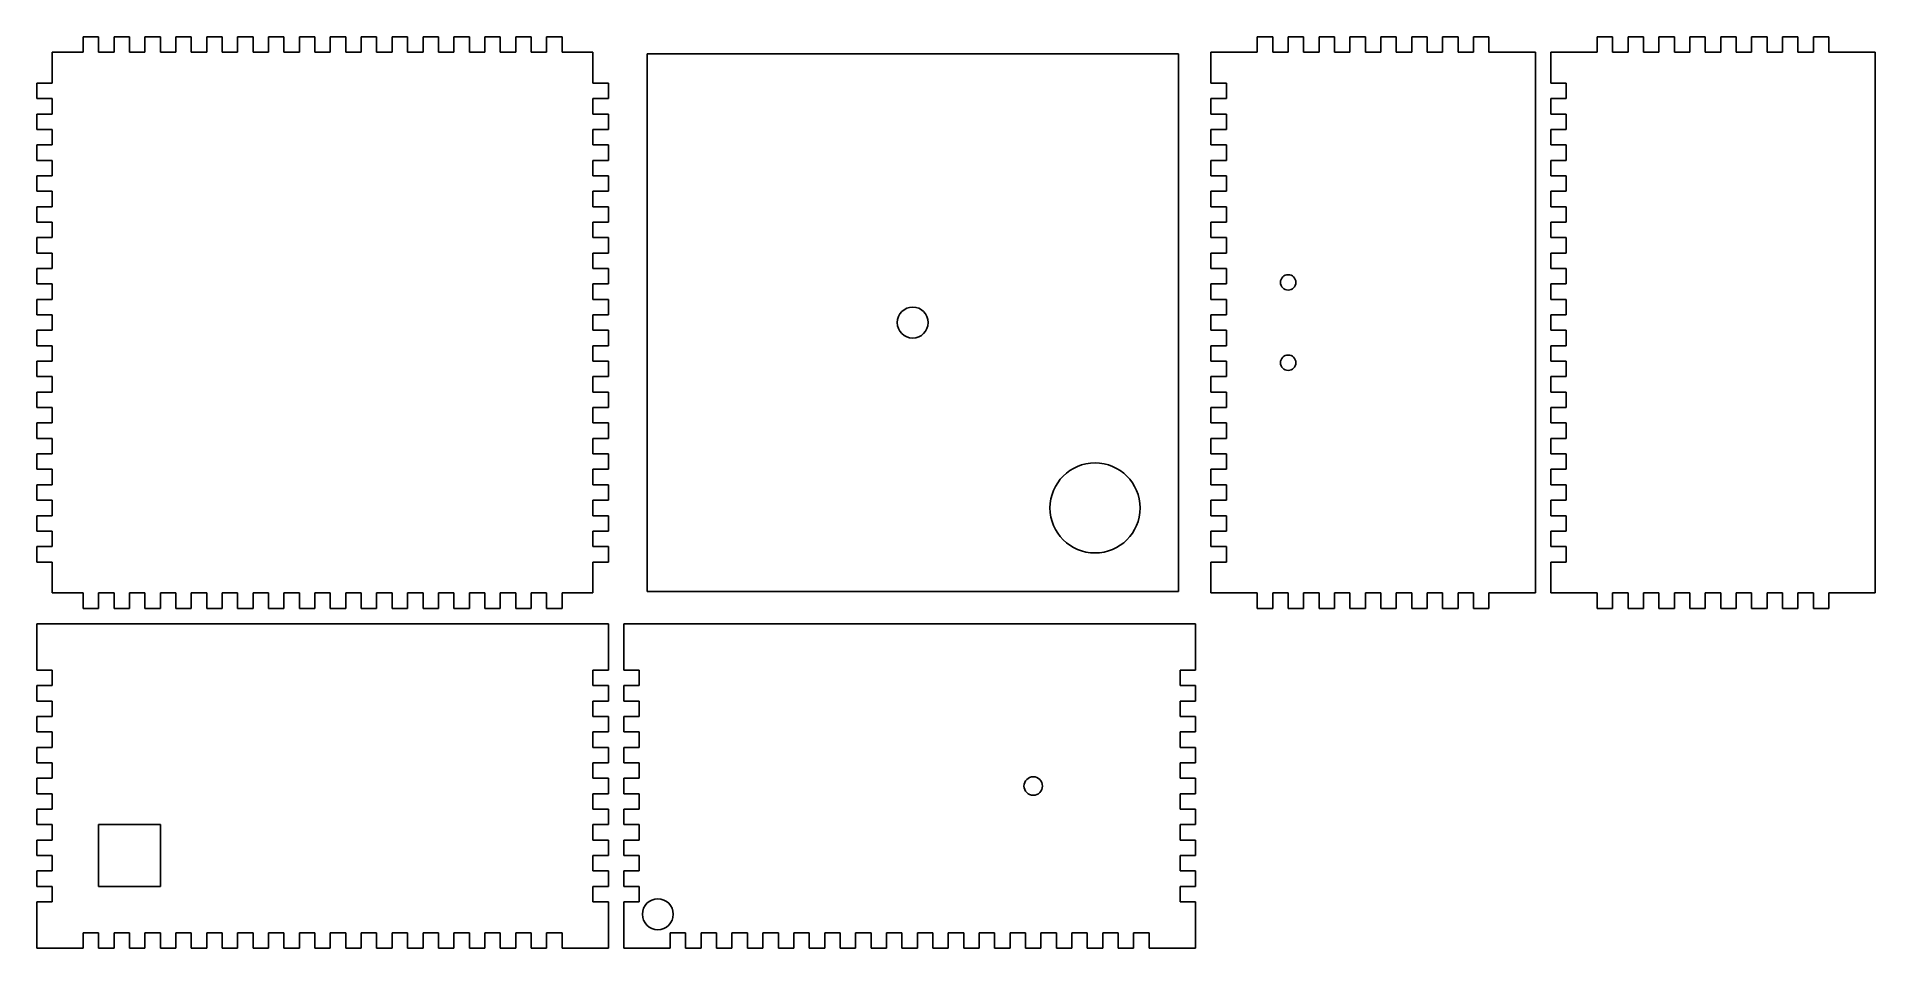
# Model space of a CAD drawing. Header units: millimetres. Extents: x 0 to 595, y 0 to 295.
import ezdxf

# ---------------------------------------------------------------- set-up
doc = ezdxf.new("R2010")
doc.units = ezdxf.units.MM
for name, color, linetype in [('S1', 7, 'CONTINUOUS'), ('S2', 7, 'CONTINUOUS'), ('S3', 7, 'CONTINUOUS'), ('S4', 7, 'CONTINUOUS'), ('S5', 7, 'CONTINUOUS'), ('S6', 7, 'CONTINUOUS')]:
    doc.layers.add(name, color=color, linetype=linetype)

msp = doc.modelspace()

# ---------------------------------------------------------------- linework, layer by layer
at = {"layer": 'S1'}
for p, q in [((0, 105), (185, 105)), ((0, 90), (0, 105)), ((185, 90), (185, 105)), ((5, 90), (0, 90)), ((5, 85), (5, 90)), ((180, 85), (180, 90)), ((180, 90), (185, 90)), ((0, 80), (0, 85)), ((0, 85), (5, 85)), ((185, 85), (180, 85)), ((185, 80), (185, 85)), ((5, 80), (0, 80)), ((5, 75), (5, 80)), ((180, 75), (180, 80)), ((180, 80), (185, 80)), ((0, 70), (0, 75)), ((0, 75), (5, 75)), ((185, 75), (180, 75)), ((185, 70), (185, 75)), ((5, 70), (0, 70)), ((5, 65), (5, 70)), ((180, 65), (180, 70)), ((180, 70), (185, 70)), ((0, 60), (0, 65)), ((0, 65), (5, 65)), ((5, 60), (0, 60)), ((5, 55), (5, 60)), ((185, 65), (180, 65)), ((180, 55), (180, 60)), ((180, 60), (185, 60)), ((185, 60), (185, 65)), ((0, 50), (0, 55)), ((0, 55), (5, 55)), ((185, 55), (180, 55)), ((185, 50), (185, 55)), ((5, 50), (0, 50)), ((5, 45), (5, 50)), ((180, 45), (180, 50)), ((180, 50), (185, 50)), ((0, 40), (0, 45)), ((0, 45), (5, 45)), ((185, 45), (180, 45)), ((185, 40), (185, 45)), ((5, 40), (0, 40)), ((5, 35), (5, 40)), ((40, 40), (20, 40)), ((20, 40), (20, 20)), ((40, 20), (40, 40)), ((180, 35), (180, 40)), ((180, 40), (185, 40)), ((0, 30), (0, 35)), ((0, 35), (5, 35)), ((5, 30), (0, 30)), ((5, 25), (5, 30)), ((185, 35), (180, 35)), ((180, 25), (180, 30)), ((180, 30), (185, 30)), ((185, 30), (185, 35)), ((0, 20), (0, 25)), ((0, 25), (5, 25)), ((185, 25), (180, 25)), ((185, 20), (185, 25)), ((5, 20), (0, 20)), ((5, 15), (5, 20)), ((20, 20), (40, 20)), ((180, 15), (180, 20)), ((180, 20), (185, 20)), ((0, 0), (0, 15)), ((0, 15), (5, 15)), ((185, 15), (180, 15)), ((185, 0), (185, 15)), ((0, 0), (15, 0)), ((15, 0), (15, 5)), ((15, 5), (20, 5)), ((20, 5), (20, 0)), ((20, 0), (25, 0)), ((25, 0), (25, 5)), ((25, 5), (30, 5)), ((30, 5), (30, 0)), ((30, 0), (35, 0)), ((35, 0), (35, 5)), ((35, 5), (40, 5)), ((40, 5), (40, 0)), ((40, 0), (45, 0)), ((45, 0), (45, 5)), ((45, 5), (50, 5)), ((50, 5), (50, 0)), ((50, 0), (55, 0)), ((55, 0), (55, 5)), ((55, 5), (60, 5)), ((60, 5), (60, 0)), ((60, 0), (65, 0)), ((65, 0), (65, 5)), ((65, 5), (70, 5)), ((70, 5), (70, 0)), ((70, 0), (75, 0)), ((75, 0), (75, 5)), ((75, 5), (80, 5)), ((80, 5), (80, 0)), ((80, 0), (85, 0)), ((85, 0), (85, 5)), ((85, 5), (90, 5)), ((90, 5), (90, 0)), ((90, 0), (95, 0)), ((95, 0), (95, 5)), ((95, 5), (100, 5)), ((100, 5), (100, 0)), ((100, 0), (105, 0)), ((105, 0), (105, 5)), ((105, 5), (110, 5)), ((110, 5), (110, 0)), ((110, 0), (115, 0)), ((115, 0), (115, 5)), ((115, 5), (120, 5)), ((120, 5), (120, 0)), ((120, 0), (125, 0)), ((125, 0), (125, 5)), ((125, 5), (130, 5)), ((130, 5), (130, 0)), ((130, 0), (135, 0)), ((135, 0), (135, 5)), ((135, 5), (140, 5)), ((140, 5), (140, 0)), ((140, 0), (145, 0)), ((145, 0), (145, 5)), ((145, 5), (150, 5)), ((150, 5), (150, 0)), ((150, 0), (155, 0)), ((155, 0), (155, 5)), ((155, 5), (160, 5)), ((160, 5), (160, 0)), ((160, 0), (165, 0)), ((165, 0), (165, 5)), ((165, 5), (170, 5)), ((170, 5), (170, 0)), ((170, 0), (185, 0))]:
    msp.add_line(p, q, dxfattribs=at)
at = {"layer": 'S2'}
for p, q in [((15, 290), (15, 295)), ((15, 295), (20, 295)), ((20, 295), (20, 290)), ((25, 290), (25, 295)), ((25, 295), (30, 295)), ((30, 295), (30, 290)), ((35, 290), (35, 295)), ((35, 295), (40, 295)), ((40, 295), (40, 290)), ((45, 290), (45, 295)), ((45, 295), (50, 295)), ((50, 295), (50, 290)), ((55, 290), (55, 295)), ((55, 295), (60, 295)), ((60, 295), (60, 290)), ((65, 290), (65, 295)), ((65, 295), (70, 295)), ((70, 295), (70, 290)), ((75, 290), (75, 295)), ((75, 295), (80, 295)), ((80, 295), (80, 290)), ((85, 290), (85, 295)), ((85, 295), (90, 295)), ((90, 295), (90, 290)), ((95, 290), (95, 295)), ((95, 295), (100, 295)), ((100, 295), (100, 290)), ((105, 290), (105, 295)), ((105, 295), (110, 295)), ((110, 295), (110, 290)), ((115, 290), (115, 295)), ((115, 295), (120, 295)), ((120, 295), (120, 290)), ((125, 290), (125, 295)), ((125, 295), (130, 295)), ((130, 295), (130, 290)), ((135, 290), (135, 295)), ((135, 295), (140, 295)), ((140, 295), (140, 290)), ((145, 290), (145, 295)), ((145, 295), (150, 295)), ((150, 295), (150, 290)), ((155, 290), (155, 295)), ((155, 295), (160, 295)), ((160, 295), (160, 290)), ((165, 290), (165, 295)), ((165, 295), (170, 295)), ((170, 295), (170, 290)), ((5, 290), (15, 290)), ((5, 280), (5, 290)), ((20, 290), (25, 290)), ((30, 290), (35, 290)), ((40, 290), (45, 290)), ((50, 290), (55, 290)), ((60, 290), (65, 290)), ((70, 290), (75, 290)), ((80, 290), (85, 290)), ((90, 290), (95, 290)), ((100, 290), (105, 290)), ((110, 290), (115, 290)), ((120, 290), (125, 290)), ((130, 290), (135, 290)), ((140, 290), (145, 290)), ((150, 290), (155, 290)), ((160, 290), (165, 290)), ((170, 290), (180, 290)), ((180, 280), (180, 290)), ((0, 275), (0, 280)), ((0, 280), (5, 280)), ((185, 280), (180, 280)), ((185, 275), (185, 280)), ((5, 275), (0, 275)), ((5, 270), (5, 275)), ((180, 270), (180, 275)), ((180, 275), (185, 275)), ((0, 265), (0, 270)), ((0, 270), (5, 270)), ((185, 270), (180, 270)), ((185, 265), (185, 270)), ((5, 265), (0, 265)), ((5, 260), (5, 265)), ((180, 260), (180, 265)), ((180, 265), (185, 265)), ((0, 255), (0, 260)), ((0, 260), (5, 260)), ((185, 260), (180, 260)), ((185, 255), (185, 260)), ((5, 255), (0, 255)), ((0, 245), (0, 250)), ((0, 250), (5, 250)), ((5, 250), (5, 255)), ((180, 250), (180, 255)), ((180, 255), (185, 255)), ((185, 250), (180, 250)), ((185, 245), (185, 250)), ((5, 245), (0, 245)), ((5, 240), (5, 245)), ((180, 240), (180, 245)), ((180, 245), (185, 245)), ((0, 235), (0, 240)), ((0, 240), (5, 240)), ((185, 240), (180, 240)), ((185, 235), (185, 240)), ((5, 235), (0, 235)), ((5, 230), (5, 235)), ((180, 230), (180, 235)), ((180, 235), (185, 235)), ((0, 225), (0, 230)), ((0, 230), (5, 230)), ((185, 230), (180, 230)), ((185, 225), (185, 230)), ((5, 225), (0, 225)), ((5, 220), (5, 225)), ((180, 220), (180, 225)), ((180, 225), (185, 225)), ((0, 215), (0, 220)), ((0, 220), (5, 220)), ((5, 215), (0, 215)), ((5, 210), (5, 215)), ((185, 220), (180, 220)), ((180, 210), (180, 215)), ((180, 215), (185, 215)), ((185, 215), (185, 220)), ((0, 205), (0, 210)), ((0, 210), (5, 210)), ((185, 210), (180, 210)), ((185, 205), (185, 210)), ((5, 205), (0, 205)), ((5, 200), (5, 205)), ((180, 200), (180, 205)), ((180, 205), (185, 205)), ((0, 195), (0, 200)), ((0, 200), (5, 200)), ((185, 200), (180, 200)), ((185, 195), (185, 200)), ((5, 195), (0, 195)), ((5, 190), (5, 195)), ((180, 190), (180, 195)), ((180, 195), (185, 195)), ((0, 185), (0, 190)), ((0, 190), (5, 190)), ((5, 185), (0, 185)), ((5, 180), (5, 185)), ((185, 190), (180, 190)), ((180, 180), (180, 185)), ((180, 185), (185, 185)), ((185, 185), (185, 190)), ((0, 175), (0, 180)), ((0, 180), (5, 180)), ((185, 180), (180, 180)), ((185, 175), (185, 180)), ((5, 175), (0, 175)), ((5, 170), (5, 175)), ((180, 170), (180, 175)), ((180, 175), (185, 175)), ((0, 165), (0, 170)), ((0, 170), (5, 170)), ((185, 170), (180, 170)), ((185, 165), (185, 170)), ((5, 165), (0, 165)), ((5, 160), (5, 165)), ((180, 160), (180, 165)), ((180, 165), (185, 165)), ((0, 155), (0, 160)), ((0, 160), (5, 160)), ((5, 155), (0, 155)), ((5, 150), (5, 155)), ((185, 160), (180, 160)), ((180, 150), (180, 155)), ((180, 155), (185, 155)), ((185, 155), (185, 160)), ((0, 145), (0, 150)), ((0, 150), (5, 150)), ((185, 150), (180, 150)), ((185, 145), (185, 150)), ((5, 145), (0, 145)), ((5, 140), (5, 145)), ((180, 140), (180, 145)), ((180, 145), (185, 145)), ((0, 135), (0, 140)), ((0, 140), (5, 140)), ((185, 140), (180, 140)), ((185, 135), (185, 140)), ((5, 135), (0, 135)), ((5, 130), (5, 135)), ((180, 130), (180, 135)), ((180, 135), (185, 135)), ((0, 125), (0, 130)), ((0, 130), (5, 130)), ((5, 125), (0, 125)), ((5, 115), (5, 125)), ((185, 130), (180, 130)), ((180, 115), (180, 125)), ((180, 125), (185, 125)), ((185, 125), (185, 130)), ((5, 115), (15, 115)), ((15, 115), (15, 110)), ((20, 110), (20, 115)), ((20, 115), (25, 115)), ((25, 115), (25, 110)), ((30, 110), (30, 115)), ((30, 115), (35, 115)), ((35, 115), (35, 110)), ((40, 110), (40, 115)), ((40, 115), (45, 115)), ((45, 115), (45, 110)), ((50, 110), (50, 115)), ((50, 115), (55, 115)), ((55, 115), (55, 110)), ((60, 110), (60, 115)), ((60, 115), (65, 115)), ((65, 115), (65, 110)), ((70, 110), (70, 115)), ((70, 115), (75, 115)), ((75, 115), (75, 110)), ((80, 110), (80, 115)), ((80, 115), (85, 115)), ((85, 115), (85, 110)), ((90, 110), (90, 115)), ((90, 115), (95, 115)), ((95, 115), (95, 110)), ((100, 110), (100, 115)), ((100, 115), (105, 115)), ((105, 115), (105, 110)), ((110, 110), (110, 115)), ((110, 115), (115, 115)), ((115, 115), (115, 110)), ((120, 110), (120, 115)), ((120, 115), (125, 115)), ((125, 115), (125, 110)), ((130, 110), (130, 115)), ((130, 115), (135, 115)), ((135, 115), (135, 110)), ((140, 110), (140, 115)), ((140, 115), (145, 115)), ((145, 115), (145, 110)), ((150, 110), (150, 115)), ((150, 115), (155, 115)), ((155, 115), (155, 110)), ((160, 110), (160, 115)), ((160, 115), (165, 115)), ((165, 115), (165, 110)), ((170, 110), (170, 115)), ((170, 115), (180, 115)), ((15, 110), (20, 110)), ((25, 110), (30, 110)), ((35, 110), (40, 110)), ((45, 110), (50, 110)), ((55, 110), (60, 110)), ((65, 110), (70, 110)), ((75, 110), (80, 110)), ((85, 110), (90, 110)), ((95, 110), (100, 110)), ((105, 110), (110, 110)), ((115, 110), (120, 110)), ((125, 110), (130, 110)), ((135, 110), (140, 110)), ((145, 110), (150, 110)), ((155, 110), (160, 110)), ((165, 110), (170, 110))]:
    msp.add_line(p, q, dxfattribs=at)
at = {"layer": 'S3'}
for p, q in [((395, 290), (395, 295)), ((395, 295), (400, 295)), ((400, 295), (400, 290)), ((405, 290), (405, 295)), ((405, 295), (410, 295)), ((410, 295), (410, 290)), ((415, 290), (415, 295)), ((415, 295), (420, 295)), ((420, 295), (420, 290)), ((425, 290), (425, 295)), ((425, 295), (430, 295)), ((430, 295), (430, 290)), ((435, 290), (435, 295)), ((435, 295), (440, 295)), ((440, 295), (440, 290)), ((445, 290), (445, 295)), ((445, 295), (450, 295)), ((450, 295), (450, 290)), ((455, 290), (455, 295)), ((455, 295), (460, 295)), ((460, 295), (460, 290)), ((465, 290), (465, 295)), ((465, 295), (470, 295)), ((470, 295), (470, 290)), ((380, 290), (395, 290)), ((380, 280), (380, 290)), ((400, 290), (405, 290)), ((410, 290), (415, 290)), ((420, 290), (425, 290)), ((430, 290), (435, 290)), ((440, 290), (445, 290)), ((450, 290), (455, 290)), ((460, 290), (465, 290)), ((470, 290), (485, 290)), ((485, 115), (485, 290)), ((485, 115), (485, 290)), ((385, 280), (380, 280)), ((385, 275), (385, 280)), ((380, 270), (380, 275)), ((380, 275), (385, 275)), ((385, 270), (380, 270)), ((385, 265), (385, 270)), ((380, 260), (380, 265)), ((380, 265), (385, 265)), ((385, 260), (380, 260)), ((385, 255), (385, 260)), ((380, 250), (380, 255)), ((380, 255), (385, 255)), ((385, 250), (380, 250)), ((385, 245), (385, 250)), ((380, 240), (380, 245)), ((380, 245), (385, 245)), ((385, 240), (380, 240)), ((385, 235), (385, 240)), ((380, 230), (380, 235)), ((380, 235), (385, 235)), ((385, 230), (380, 230)), ((385, 225), (385, 230)), ((380, 220), (380, 225)), ((380, 225), (385, 225)), ((385, 220), (380, 220)), ((380, 210), (380, 215)), ((380, 215), (385, 215)), ((385, 215), (385, 220)), ((385, 210), (380, 210)), ((385, 205), (385, 210)), ((380, 200), (380, 205)), ((380, 205), (385, 205)), ((385, 200), (380, 200)), ((385, 195), (385, 200)), ((380, 190), (380, 195)), ((380, 195), (385, 195)), ((385, 190), (380, 190)), ((380, 180), (380, 185)), ((380, 185), (385, 185)), ((385, 185), (385, 190)), ((385, 180), (380, 180)), ((385, 175), (385, 180)), ((380, 170), (380, 175)), ((380, 175), (385, 175)), ((385, 170), (380, 170)), ((385, 165), (385, 170)), ((380, 160), (380, 165)), ((380, 165), (385, 165)), ((385, 160), (380, 160)), ((380, 150), (380, 155)), ((380, 155), (385, 155)), ((385, 155), (385, 160)), ((385, 150), (380, 150)), ((385, 145), (385, 150)), ((380, 140), (380, 145)), ((380, 145), (385, 145)), ((385, 140), (380, 140)), ((385, 135), (385, 140)), ((380, 130), (380, 135)), ((380, 135), (385, 135)), ((385, 130), (380, 130)), ((380, 115), (380, 125)), ((380, 125), (385, 125)), ((385, 125), (385, 130)), ((380, 115), (395, 115)), ((395, 115), (395, 110)), ((400, 110), (400, 115)), ((400, 115), (405, 115)), ((405, 115), (405, 110)), ((410, 110), (410, 115)), ((410, 115), (415, 115)), ((415, 115), (415, 110)), ((420, 110), (420, 115)), ((420, 115), (425, 115)), ((425, 115), (425, 110)), ((430, 110), (430, 115)), ((430, 115), (435, 115)), ((435, 115), (435, 110)), ((440, 110), (440, 115)), ((440, 115), (445, 115)), ((445, 115), (445, 110)), ((450, 110), (450, 115)), ((450, 115), (455, 115)), ((455, 115), (455, 110)), ((460, 110), (460, 115)), ((460, 115), (465, 115)), ((465, 115), (465, 110)), ((470, 110), (470, 115)), ((470, 115), (485, 115)), ((395, 110), (400, 110)), ((405, 110), (410, 110)), ((415, 110), (420, 110)), ((425, 110), (430, 110)), ((435, 110), (440, 110)), ((445, 110), (450, 110)), ((455, 110), (460, 110)), ((465, 110), (470, 110))]:
    msp.add_line(p, q, dxfattribs=at)
for centre in [(405, 215.5), (405, 189.5)]:
    msp.add_circle(centre, 2.5, dxfattribs=at)
at = {"layer": 'S4'}
for p, q in [((505, 290), (505, 295)), ((505, 295), (510, 295)), ((510, 295), (510, 290)), ((515, 290), (515, 295)), ((515, 295), (520, 295)), ((520, 295), (520, 290)), ((525, 290), (525, 295)), ((525, 295), (530, 295)), ((530, 295), (530, 290)), ((535, 290), (535, 295)), ((535, 295), (540, 295)), ((540, 295), (540, 290)), ((545, 290), (545, 295)), ((545, 295), (550, 295)), ((550, 295), (550, 290)), ((555, 290), (555, 295)), ((555, 295), (560, 295)), ((560, 295), (560, 290)), ((565, 290), (565, 295)), ((565, 295), (570, 295)), ((570, 295), (570, 290)), ((575, 290), (575, 295)), ((575, 295), (580, 295)), ((580, 295), (580, 290)), ((490, 290), (505, 290)), ((490, 280), (490, 290)), ((510, 290), (515, 290)), ((520, 290), (525, 290)), ((530, 290), (535, 290)), ((540, 290), (545, 290)), ((550, 290), (555, 290)), ((560, 290), (565, 290)), ((570, 290), (575, 290)), ((580, 290), (595, 290)), ((595, 115), (595, 290)), ((495, 280), (490, 280)), ((495, 275), (495, 280)), ((490, 270), (490, 275)), ((490, 275), (495, 275)), ((495, 270), (490, 270)), ((495, 265), (495, 270)), ((490, 260), (490, 265)), ((490, 265), (495, 265)), ((495, 260), (490, 260)), ((495, 255), (495, 260)), ((490, 250), (490, 255)), ((490, 255), (495, 255)), ((495, 250), (490, 250)), ((495, 245), (495, 250)), ((490, 240), (490, 245)), ((490, 245), (495, 245)), ((495, 240), (490, 240)), ((495, 235), (495, 240)), ((490, 230), (490, 235)), ((490, 235), (495, 235)), ((495, 230), (490, 230)), ((495, 225), (495, 230)), ((490, 220), (490, 225)), ((490, 225), (495, 225)), ((495, 220), (490, 220)), ((490, 210), (490, 215)), ((490, 215), (495, 215)), ((495, 215), (495, 220)), ((495, 210), (490, 210)), ((495, 205), (495, 210)), ((490, 200), (490, 205)), ((490, 205), (495, 205)), ((495, 200), (490, 200)), ((495, 195), (495, 200)), ((490, 190), (490, 195)), ((490, 195), (495, 195)), ((495, 190), (490, 190)), ((490, 180), (490, 185)), ((490, 185), (495, 185)), ((495, 185), (495, 190)), ((495, 180), (490, 180)), ((495, 175), (495, 180)), ((490, 170), (490, 175)), ((490, 175), (495, 175)), ((495, 170), (490, 170)), ((495, 165), (495, 170)), ((490, 160), (490, 165)), ((490, 165), (495, 165)), ((495, 160), (490, 160)), ((490, 150), (490, 155)), ((490, 155), (495, 155)), ((495, 155), (495, 160)), ((495, 150), (490, 150)), ((495, 145), (495, 150)), ((490, 140), (490, 145)), ((490, 145), (495, 145)), ((495, 140), (490, 140)), ((495, 135), (495, 140)), ((490, 130), (490, 135)), ((490, 135), (495, 135)), ((495, 130), (490, 130)), ((490, 115), (490, 125)), ((490, 125), (495, 125)), ((495, 125), (495, 130)), ((490, 115), (505, 115)), ((505, 115), (505, 110)), ((510, 110), (510, 115)), ((510, 115), (515, 115)), ((515, 115), (515, 110)), ((520, 110), (520, 115)), ((520, 115), (525, 115)), ((525, 115), (525, 110)), ((530, 110), (530, 115)), ((530, 115), (535, 115)), ((535, 115), (535, 110)), ((540, 110), (540, 115)), ((540, 115), (545, 115)), ((545, 115), (545, 110)), ((550, 110), (550, 115)), ((550, 115), (555, 115)), ((555, 115), (555, 110)), ((560, 110), (560, 115)), ((560, 115), (565, 115)), ((565, 115), (565, 110)), ((570, 110), (570, 115)), ((570, 115), (575, 115)), ((575, 115), (575, 110)), ((580, 110), (580, 115)), ((580, 115), (595, 115)), ((505, 110), (510, 110)), ((515, 110), (520, 110)), ((525, 110), (530, 110)), ((535, 110), (540, 110)), ((545, 110), (550, 110)), ((555, 110), (560, 110)), ((565, 110), (570, 110)), ((575, 110), (580, 110))]:
    msp.add_line(p, q, dxfattribs=at)
at = {"layer": 'S5'}
for p, q in [((197.5, 289.5), (369.5, 289.5)), ((197.5, 115.5), (197.5, 289.5)), ((369.5, 115.5), (369.5, 289.5)), ((197.5, 115.5), (369.5, 115.5))]:
    msp.add_line(p, q, dxfattribs=at)
for centre, radius in [((283.5, 202.5), 5), ((342.5, 142.5), 14.58)]:
    msp.add_circle(centre, radius, dxfattribs=at)
at = {"layer": 'S6'}
for p, q in [((190, 105), (375, 105)), ((190, 90), (190, 105)), ((375, 90), (375, 105)), ((195, 90), (190, 90)), ((195, 85), (195, 90)), ((370, 85), (370, 90)), ((370, 90), (375, 90)), ((190, 80), (190, 85)), ((190, 85), (195, 85)), ((375, 85), (370, 85)), ((375, 80), (375, 85)), ((195, 80), (190, 80)), ((195, 75), (195, 80)), ((370, 75), (370, 80)), ((370, 80), (375, 80)), ((190, 70), (190, 75)), ((190, 75), (195, 75)), ((375, 75), (370, 75)), ((375, 70), (375, 75)), ((195, 70), (190, 70)), ((195, 65), (195, 70)), ((370, 65), (370, 70)), ((370, 70), (375, 70)), ((190, 60), (190, 65)), ((190, 65), (195, 65)), ((195, 60), (190, 60)), ((195, 55), (195, 60)), ((375, 65), (370, 65)), ((370, 55), (370, 60)), ((370, 60), (375, 60)), ((375, 60), (375, 65)), ((190, 50), (190, 55)), ((190, 55), (195, 55)), ((375, 55), (370, 55)), ((375, 50), (375, 55)), ((195, 50), (190, 50)), ((195, 45), (195, 50)), ((370, 45), (370, 50)), ((370, 50), (375, 50)), ((190, 40), (190, 45)), ((190, 45), (195, 45)), ((375, 45), (370, 45)), ((375, 40), (375, 45)), ((195, 40), (190, 40)), ((195, 35), (195, 40)), ((370, 35), (370, 40)), ((370, 40), (375, 40)), ((190, 30), (190, 35)), ((190, 35), (195, 35)), ((195, 30), (190, 30)), ((195, 25), (195, 30)), ((375, 35), (370, 35)), ((370, 25), (370, 30)), ((370, 30), (375, 30)), ((375, 30), (375, 35)), ((190, 20), (190, 25)), ((190, 25), (195, 25)), ((375, 25), (370, 25)), ((375, 20), (375, 25)), ((195, 20), (190, 20)), ((195, 15), (195, 20)), ((370, 15), (370, 20)), ((370, 20), (375, 20)), ((190, 0), (190, 15)), ((190, 15), (195, 15)), ((375, 15), (370, 15)), ((375, 0), (375, 15)), ((190, 0), (205, 0)), ((205, 0), (205, 5)), ((205, 5), (210, 5)), ((210, 5), (210, 0)), ((210, 0), (215, 0)), ((215, 0), (215, 5)), ((215, 5), (220, 5)), ((220, 5), (220, 0)), ((220, 0), (225, 0)), ((225, 0), (225, 5)), ((225, 5), (230, 5)), ((230, 5), (230, 0)), ((230, 0), (235, 0)), ((235, 0), (235, 5)), ((235, 5), (240, 5)), ((240, 5), (240, 0)), ((240, 0), (245, 0)), ((245, 0), (245, 5)), ((245, 5), (250, 5)), ((250, 5), (250, 0)), ((250, 0), (255, 0)), ((255, 0), (255, 5)), ((255, 5), (260, 5)), ((260, 5), (260, 0)), ((260, 0), (265, 0)), ((265, 0), (265, 5)), ((265, 5), (270, 5)), ((270, 5), (270, 0)), ((270, 0), (275, 0)), ((275, 0), (275, 5)), ((275, 5), (280, 5)), ((280, 5), (280, 0)), ((280, 0), (285, 0)), ((285, 0), (285, 5)), ((285, 5), (290, 5)), ((290, 5), (290, 0)), ((290, 0), (295, 0)), ((295, 0), (295, 5)), ((295, 5), (300, 5)), ((300, 5), (300, 0)), ((300, 0), (305, 0)), ((305, 0), (305, 5)), ((305, 5), (310, 5)), ((310, 5), (310, 0)), ((310, 0), (315, 0)), ((315, 0), (315, 5)), ((315, 5), (320, 5)), ((320, 5), (320, 0)), ((320, 0), (325, 0)), ((325, 0), (325, 5)), ((325, 5), (330, 5)), ((330, 5), (330, 0)), ((330, 0), (335, 0)), ((335, 0), (335, 5)), ((335, 5), (340, 5)), ((340, 5), (340, 0)), ((340, 0), (345, 0)), ((345, 0), (345, 5)), ((345, 5), (350, 5)), ((350, 5), (350, 0)), ((350, 0), (355, 0)), ((355, 0), (355, 5)), ((355, 5), (360, 5)), ((360, 5), (360, 0)), ((360, 0), (375, 0))]:
    msp.add_line(p, q, dxfattribs=at)
for centre, radius in [((322.5, 52.5), 3), ((201, 11), 5)]:
    msp.add_circle(centre, radius, dxfattribs=at)

doc.saveas('drawing.dxf')
